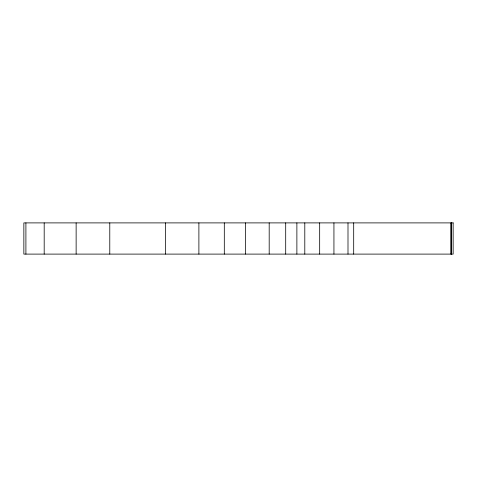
<?xml version="1.0" encoding="UTF-8"?>
<svg xmlns="http://www.w3.org/2000/svg" width="477" height="477" viewBox="0 0 477 477"><rect width="100%" height="100%" fill="white"/><g stroke="black" fill="none" stroke-linecap="round" stroke-linejoin="round"><path stroke-width="0.72" d="M451.516 222.896L451.516 254.104M451.236 222.896L451.236 254.104M450.89 222.896L450.89 254.104M353.69 222.896L353.69 254.104M347.995 222.896L347.995 254.104M333.936 222.896L333.936 254.104M319.673 222.896L319.673 254.104M304.797 222.896L304.797 254.104M296.879 222.896L296.879 254.104M285.699 222.896L285.699 254.104M269.189 222.896L269.189 254.104M245.446 222.896L245.446 254.104M224.309 222.896L224.309 254.104M198.891 222.896L198.891 254.104M165.507 222.896L165.507 254.104M109.782 222.896L109.782 254.104M76.135 222.896L76.135 254.104M44.188 222.896L44.188 254.104M25.907 222.896L25.907 254.104M453.15 222.896L23.85 222.896L23.85 254.104L453.15 254.104L453.15 222.896"/></g></svg>
